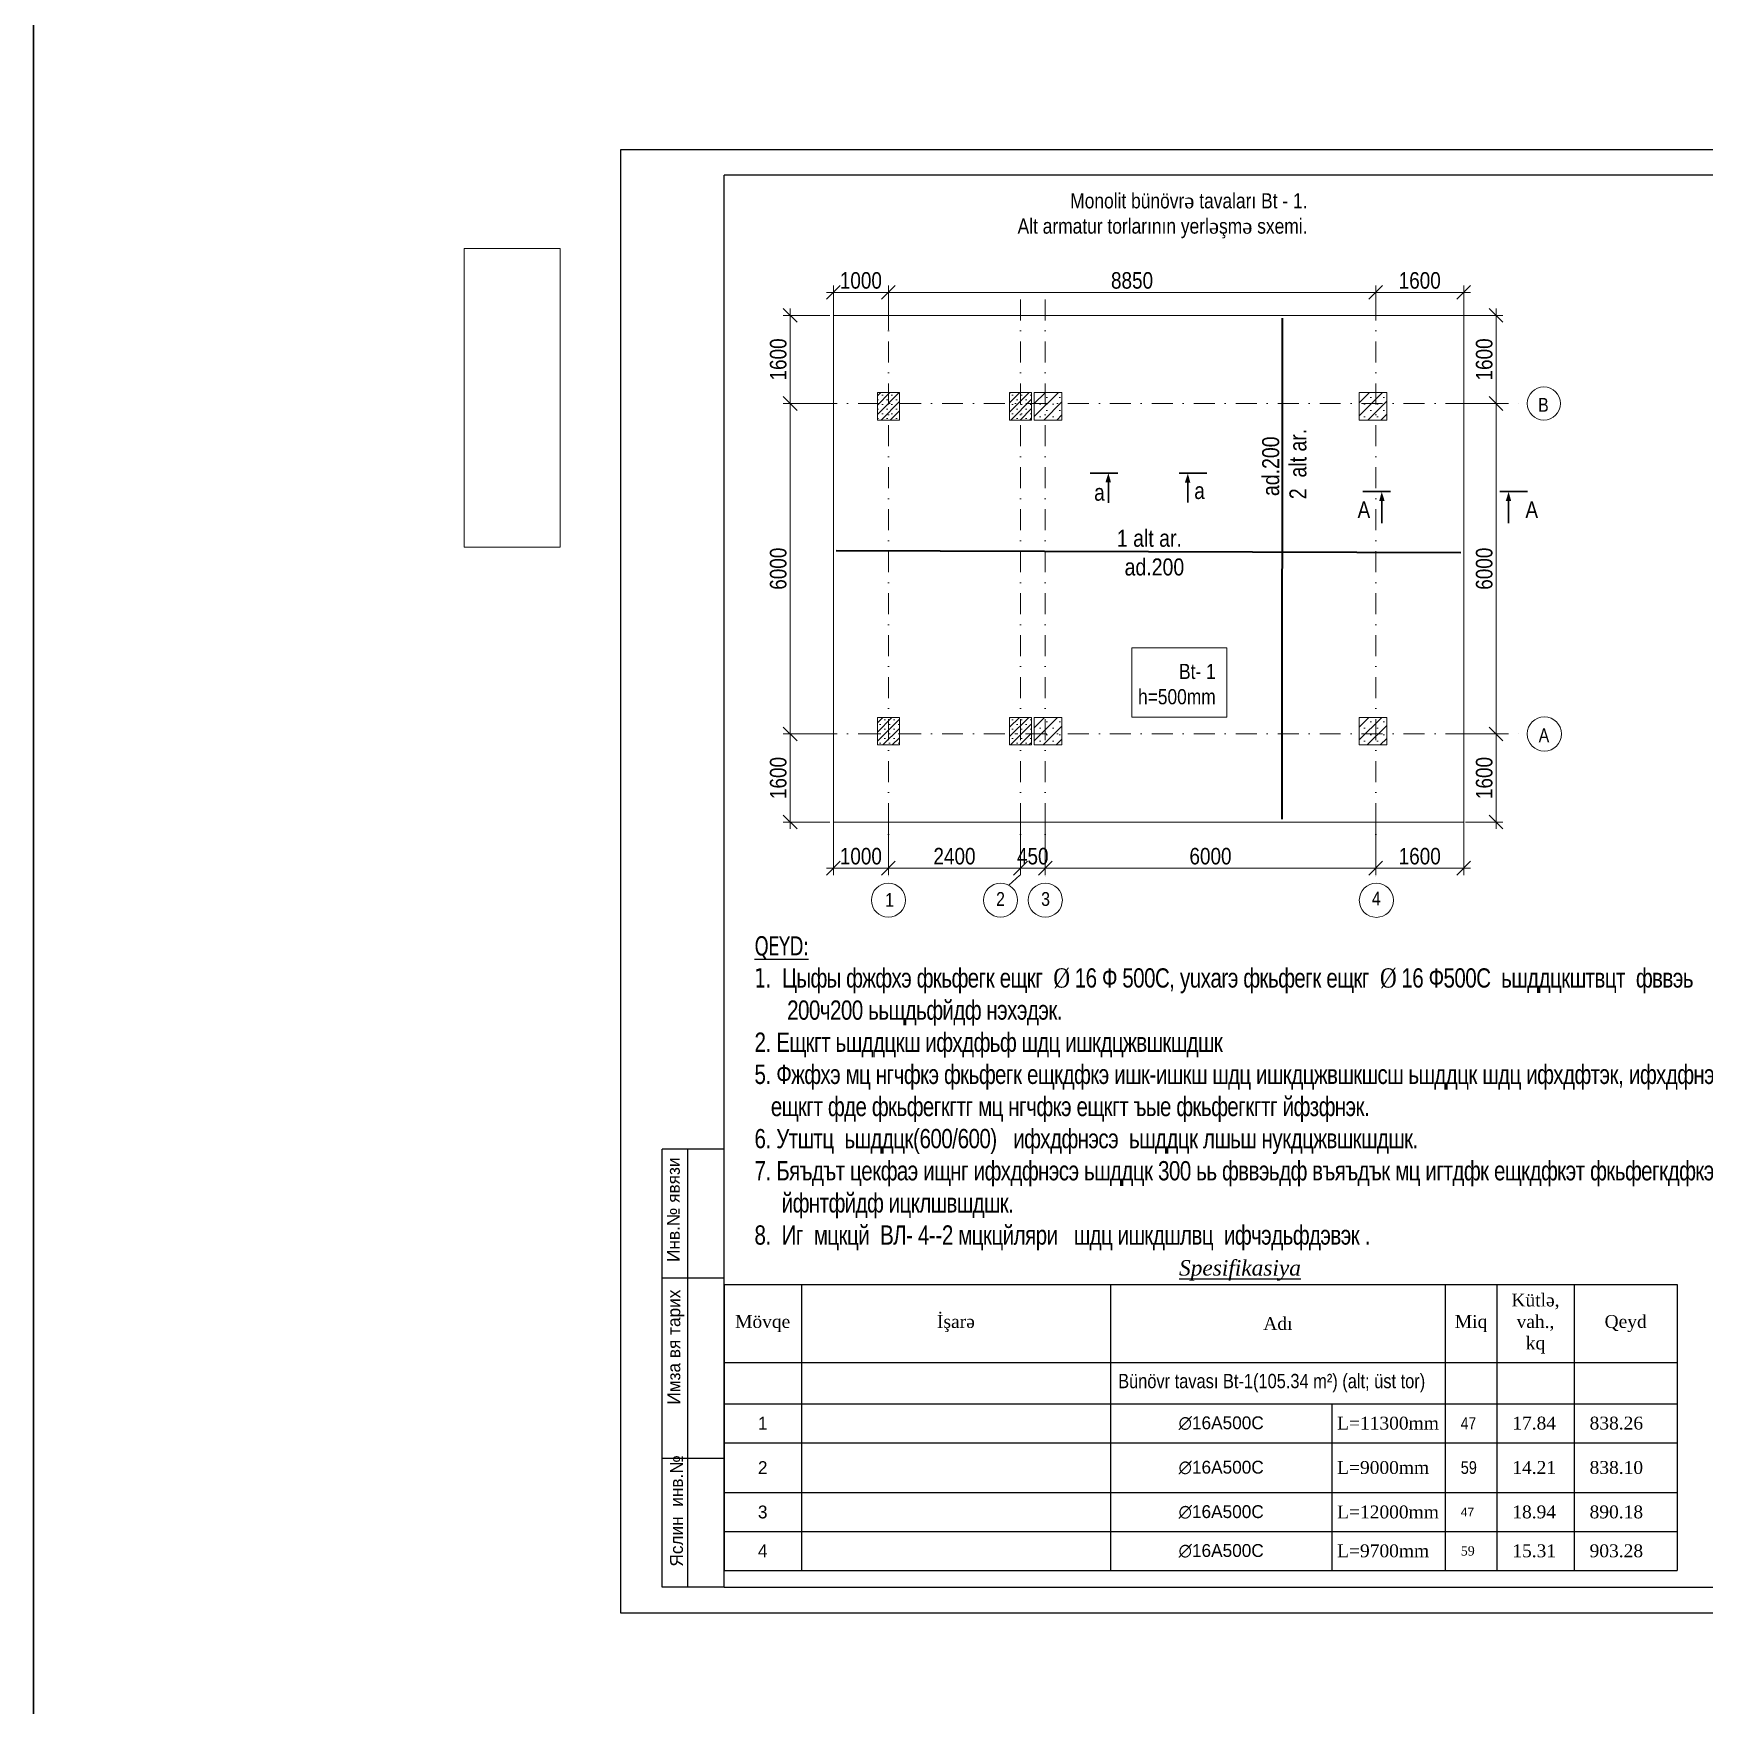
# Model space of a CAD drawing. Header units: millimetres. Extents: x -149347 to 251215, y -2929184 to -2541447.
# Drawn here: x -91598 to -61247, y -2638895 to -2608534 of the extents above; entities that cross this region are included whole.
import ezdxf

# ---------------------------------------------------------------- set-up
doc = ezdxf.new("R2010")
doc.units = ezdxf.units.MM
for name, pattern in [('CENTER', [1524, 952.5, -190.5, 190.5, -190.5]), ('DASHDOTX2', [50.8, 25.4, -12.7, 0, -12.7]), ('осевая', [50.8, 31.75, -6.35, 6.35, -6.35])]:
    doc.linetypes.add(name, pattern=pattern)
doc.layers.add('ASHADE', color=7, linetype='Continuous')
doc.layers.add('Text', color=7, linetype='Continuous')
doc.layers.add('оси', color=65, linetype='осевая', lineweight=9)
doc.styles.add('375', font='times.ttf', dxfattribs={"width": 0.8, "height": 375})
doc.styles.add('A3_Times_AzLat', font='A3TI(LA).TTF')
doc.styles.add('CP_ATTR', font='A3TI(LA).TTF')
doc.styles.add('style1', font='A3TI(LA).TTF', dxfattribs={"height": 400})
doc.styles.add('style5', font='times.ttf', dxfattribs={"height": 400})
doc.styles.add('style6', font='ARIALN.TTF', dxfattribs={"height": 300})
doc.dimstyles.new('DIM_100', dxfattribs={"dimscale": 100, "dimtxt": 250, "dimasz": 2.5, "dimexe": 1.25, "dimexo": 0.625, "dimtad": 1, "dimdec": 0, "dimtxsty": 'style1', "dimblk": 'OBLIQUE', "dimcen": 2.5, "dimdle": 1.25, "dimclrd": 251, "dimclre": 251, "dimaunit": 1, "dimadec": 3, "dimazin": 0, "dimtfac": 1, "dimtdec": 0, "dimtmove": 1, "dimatfit": 3, "dimfxl": 1.25, "dimlwd": 5, "dimlwe": 5, "dimarcsym": 0})
pattern_1 = [(45, (-641426.53, -58508.82), (-84.189901, 84.189901), []), (45, (-641342.34, -58508.82), (-84.189901, 84.189901), [0, -119.0625])]

# ---------------------------------------------------------------- blocks, each defined once
blk = doc.blocks.new('mekteb')
at = {"color": 0, "lineweight": 25}
for p, q in [((99643, -1821466), (139843, -1821466)), ((99643, -1849866), (99643, -1821466)), ((139843, -1849866), (99643, -1849866))]:
    blk.add_line(p, q, dxfattribs=at)
at = {"color": 0, "lineweight": 25, "ltscale": 15}
for p, q in [((101643, -1849366), (101643, -1821966)), ((139343, -1821966), (101643, -1821966)), ((101643, -1849366), (139343, -1849366))]:
    blk.add_line(p, q, dxfattribs=at)
at = {"lineweight": 25, "ltscale": 0.25}
for p, q in [((100443, -1849366), (100443, -1840866)), ((100943, -1849367), (100943, -1840866))]:
    blk.add_line(p, q, dxfattribs=at)
at = {"lineweight": 25}
for p, q in [((101643, -1840866), (100443, -1840866)), ((101645, -1843366), (100445, -1843366)), ((101645, -1846866), (100445, -1846866)), ((101643, -1849366), (100443, -1849366))]:
    blk.add_line(p, q, dxfattribs=at)
at = {"lineweight": 25, "char_height": 250.01, "width": 5960.07, "attachment_point": 1, "rotation": 90, "style": 'CP_ATTR'}
for s, insert in [('\\pt3143;Инв.№ явязи', (100535, -1843053)), ('\\pt3143;Имза вя тарих', (100544, -1845823)), ('\\pt3143;Яслин  инв.№', (100595, -1848965))]:
    blk.add_mtext(s, dxfattribs=dict(at, insert=insert))
blk = doc.blocks.new('_Oblique')
at = {"color": 0, "linetype": 'ByBlock', "lineweight": -2}
blk.add_line((-0.5, -0.5), (0.5, 0.5), dxfattribs=at)
blk = doc.blocks.new('*D175')
at = {"color": 251, "lineweight": 5, "ltscale": 50, "transparency": 16777216}
for p, q in [((-73220, -2622701), (-73220, -2623815)), ((-67220, -2622701), (-67220, -2623815))]:
    blk.add_line(p, q, dxfattribs=at)
at = {"color": 251, "linetype": 'ByBlock', "lineweight": 5, "ltscale": 50, "transparency": 16777216}
blk.add_line((-67095, -2623690), (-73345, -2623690), dxfattribs=at)
at = {"layer": 'Defpoints', "color": 0, "lineweight": 15, "ltscale": 50, "transparency": 16777216}
for p in [(-73220, -2622638), (-67220, -2622638), (-73220, -2623690)]:
    blk.add_point(p, dxfattribs=at)
at = {"color": 251, "lineweight": 5, "ltscale": 50, "transparency": 16777216, "xscale": 250, "yscale": 250, "zscale": 250, "rotation": 180}
blk.add_blockref('_Oblique', (-73220, -2623690), dxfattribs=at)
at = {"color": 251, "lineweight": 5, "ltscale": 50, "transparency": 16777216, "xscale": 250, "yscale": 250, "zscale": 250}
blk.add_blockref('_Oblique', (-67220, -2623690), dxfattribs=at)
at = {"color": 0, "lineweight": 15, "ltscale": 50, "transparency": 16777216, "insert": (-70220, -2623474), "char_height": 300, "attachment_point": 5, "style": 'style6'}
blk.add_mtext('6000', dxfattribs=at)
blk = doc.blocks.new('*D176')
at = {"color": 251, "linetype": 'ByBlock', "lineweight": 5, "ltscale": 50, "transparency": 16777216}
blk.add_line((-65033, -2621378), (-65033, -2615128), dxfattribs=at)
at = {"color": 251, "lineweight": 5, "ltscale": 50, "transparency": 16777216}
for p, q in [((-65026, -2615253), (-64908, -2615253)), ((-65026, -2621253), (-64908, -2621253))]:
    blk.add_line(p, q, dxfattribs=at)
at = {"layer": 'Defpoints', "color": 0, "lineweight": 15, "ltscale": 50, "transparency": 16777216}
for p in [(-65088, -2615253), (-65033, -2615253), (-65088, -2621253)]:
    blk.add_point(p, dxfattribs=at)
at = {"color": 251, "lineweight": 5, "ltscale": 50, "transparency": 16777216, "xscale": 250, "yscale": 250, "zscale": 250}
for p, rotation in [((-65033, -2615253), 90), ((-65033, -2621253), 270)]:
    blk.add_blockref('_Oblique', p, dxfattribs=dict(at, rotation=rotation))
at = {"color": 0, "lineweight": 15, "ltscale": 50, "transparency": 16777216, "insert": (-65248, -2618253), "char_height": 300, "attachment_point": 5, "rotation": 90, "style": 'style6'}
blk.add_mtext('6000', dxfattribs=at)
blk = doc.blocks.new('*D177')
at = {"color": 251, "lineweight": 5, "ltscale": 50, "transparency": 16777216}
for p, q in [((-65779, -2621253), (-64908, -2621253)), ((-65587, -2622853), (-64908, -2622853))]:
    blk.add_line(p, q, dxfattribs=at)
at = {"color": 251, "linetype": 'ByBlock', "lineweight": 5, "ltscale": 50, "transparency": 16777216}
blk.add_line((-65033, -2622978), (-65033, -2621128), dxfattribs=at)
at = {"layer": 'Defpoints', "color": 0, "lineweight": 15, "ltscale": 50, "transparency": 16777216}
for p in [(-65841, -2621253), (-65033, -2621253), (-65650, -2622853)]:
    blk.add_point(p, dxfattribs=at)
at = {"color": 251, "lineweight": 5, "ltscale": 50, "transparency": 16777216, "xscale": 250, "yscale": 250, "zscale": 250}
for p, rotation in [((-65033, -2621253), 90), ((-65033, -2622853), 270)]:
    blk.add_blockref('_Oblique', p, dxfattribs=dict(at, rotation=rotation))
at = {"color": 0, "lineweight": 15, "ltscale": 50, "transparency": 16777216, "insert": (-65248, -2622053), "char_height": 300, "attachment_point": 5, "rotation": 90, "style": 'style6'}
blk.add_mtext('1600', dxfattribs=at)
blk = doc.blocks.new('*D178')
at = {"color": 251, "linetype": 'ByBlock', "lineweight": 5, "ltscale": 50, "transparency": 16777216}
blk.add_line((-65033, -2615378), (-65033, -2613528), dxfattribs=at)
at = {"color": 251, "lineweight": 5, "ltscale": 50, "transparency": 16777216}
for p, q in [((-65679, -2613653), (-64908, -2613653)), ((-65786, -2615253), (-64908, -2615253))]:
    blk.add_line(p, q, dxfattribs=at)
at = {"layer": 'Defpoints', "color": 0, "lineweight": 15, "ltscale": 50, "transparency": 16777216}
for p in [(-65741, -2613653), (-65033, -2613653), (-65849, -2615253)]:
    blk.add_point(p, dxfattribs=at)
at = {"color": 251, "lineweight": 5, "ltscale": 50, "transparency": 16777216, "xscale": 250, "yscale": 250, "zscale": 250}
for p, rotation in [((-65033, -2613653), 90), ((-65033, -2615253), 270)]:
    blk.add_blockref('_Oblique', p, dxfattribs=dict(at, rotation=rotation))
at = {"color": 0, "lineweight": 15, "ltscale": 50, "transparency": 16777216, "insert": (-65248, -2614453), "char_height": 300, "attachment_point": 5, "rotation": 90, "style": 'style6'}
blk.add_mtext('1600', dxfattribs=at)
blk = doc.blocks.new('*D179')
at = {"color": 251, "lineweight": 5, "ltscale": 50, "transparency": 16777216}
for p, q in [((-65620, -2622626), (-65620, -2623815)), ((-67220, -2623331), (-67220, -2623815))]:
    blk.add_line(p, q, dxfattribs=at)
at = {"color": 251, "linetype": 'ByBlock', "lineweight": 5, "ltscale": 50, "transparency": 16777216}
blk.add_line((-65495, -2623690), (-67345, -2623690), dxfattribs=at)
at = {"layer": 'Defpoints', "color": 0, "lineweight": 15, "ltscale": 50, "transparency": 16777216}
for p in [(-65620, -2622563), (-67220, -2623269), (-67220, -2623690)]:
    blk.add_point(p, dxfattribs=at)
at = {"color": 251, "lineweight": 5, "ltscale": 50, "transparency": 16777216, "xscale": 250, "yscale": 250, "zscale": 250, "rotation": 180}
blk.add_blockref('_Oblique', (-67220, -2623690), dxfattribs=at)
at = {"color": 251, "lineweight": 5, "ltscale": 50, "transparency": 16777216, "xscale": 250, "yscale": 250, "zscale": 250}
blk.add_blockref('_Oblique', (-65620, -2623690), dxfattribs=at)
at = {"color": 0, "lineweight": 15, "ltscale": 50, "transparency": 16777216, "insert": (-66420, -2623474), "char_height": 300, "attachment_point": 5, "style": 'style6'}
blk.add_mtext('1600', dxfattribs=at)
blk = doc.blocks.new('*D180')
at = {"color": 251, "lineweight": 5, "ltscale": 50, "transparency": 16777216}
for p, q in [((-73670, -2623090), (-73670, -2623815)), ((-73220, -2623342), (-73220, -2623815))]:
    blk.add_line(p, q, dxfattribs=at)
at = {"color": 251, "linetype": 'ByBlock', "lineweight": 5, "ltscale": 50, "transparency": 16777216}
blk.add_line((-73095, -2623690), (-73795, -2623690), dxfattribs=at)
at = {"layer": 'Defpoints', "color": 0, "lineweight": 15, "ltscale": 50, "transparency": 16777216}
for p in [(-73670, -2623027), (-73220, -2623280), (-73670, -2623690)]:
    blk.add_point(p, dxfattribs=at)
at = {"color": 251, "lineweight": 5, "ltscale": 50, "transparency": 16777216, "xscale": 250, "yscale": 250, "zscale": 250, "rotation": 180}
blk.add_blockref('_Oblique', (-73670, -2623690), dxfattribs=at)
at = {"color": 251, "lineweight": 5, "ltscale": 50, "transparency": 16777216, "xscale": 250, "yscale": 250, "zscale": 250}
blk.add_blockref('_Oblique', (-73220, -2623690), dxfattribs=at)
at = {"color": 0, "lineweight": 15, "ltscale": 50, "transparency": 16777216, "insert": (-73448, -2623474), "char_height": 300, "attachment_point": 5, "style": 'style6'}
blk.add_mtext('450', dxfattribs=at)
blk = doc.blocks.new('*D168')
at = {"color": 251, "lineweight": 5, "ltscale": 50, "transparency": 16777216}
for p, q in [((-76070, -2622824), (-76070, -2623815)), ((-73670, -2622824), (-73670, -2623815))]:
    blk.add_line(p, q, dxfattribs=at)
at = {"color": 251, "linetype": 'ByBlock', "lineweight": 5, "ltscale": 50, "transparency": 16777216}
blk.add_line((-73545, -2623690), (-76195, -2623690), dxfattribs=at)
at = {"layer": 'Defpoints', "color": 0, "lineweight": 15, "ltscale": 50, "transparency": 16777216}
for p in [(-76070, -2622761), (-73670, -2622761), (-76070, -2623690)]:
    blk.add_point(p, dxfattribs=at)
at = {"color": 251, "lineweight": 5, "ltscale": 50, "transparency": 16777216, "xscale": 250, "yscale": 250, "zscale": 250, "rotation": 180}
blk.add_blockref('_Oblique', (-76070, -2623690), dxfattribs=at)
at = {"color": 251, "lineweight": 5, "ltscale": 50, "transparency": 16777216, "xscale": 250, "yscale": 250, "zscale": 250}
blk.add_blockref('_Oblique', (-73670, -2623690), dxfattribs=at)
at = {"color": 0, "lineweight": 15, "ltscale": 50, "transparency": 16777216, "insert": (-74870, -2623474), "char_height": 300, "attachment_point": 5, "style": 'style6'}
blk.add_mtext('2400', dxfattribs=at)
blk = doc.blocks.new('*D169')
at = {"color": 251, "lineweight": 5, "ltscale": 50, "transparency": 16777216}
for p, q in [((-77070, -2622626), (-77070, -2623815)), ((-76070, -2622824), (-76070, -2623815))]:
    blk.add_line(p, q, dxfattribs=at)
at = {"color": 251, "linetype": 'ByBlock', "lineweight": 5, "ltscale": 50, "transparency": 16777216}
blk.add_line((-75945, -2623690), (-77195, -2623690), dxfattribs=at)
at = {"layer": 'Defpoints', "color": 0, "lineweight": 15, "ltscale": 50, "transparency": 16777216}
for p in [(-77070, -2622563), (-76070, -2622761), (-77070, -2623690)]:
    blk.add_point(p, dxfattribs=at)
at = {"color": 251, "lineweight": 5, "ltscale": 50, "transparency": 16777216, "xscale": 250, "yscale": 250, "zscale": 250, "rotation": 180}
blk.add_blockref('_Oblique', (-77070, -2623690), dxfattribs=at)
at = {"color": 251, "lineweight": 5, "ltscale": 50, "transparency": 16777216, "xscale": 250, "yscale": 250, "zscale": 250}
blk.add_blockref('_Oblique', (-76070, -2623690), dxfattribs=at)
at = {"color": 0, "lineweight": 15, "ltscale": 50, "transparency": 16777216, "insert": (-76570, -2623474), "char_height": 300, "attachment_point": 5, "style": 'style6'}
blk.add_mtext('1000', dxfattribs=at)
blk = doc.blocks.new('*D170')
at = {"color": 251, "lineweight": 5, "ltscale": 50, "transparency": 16777216}
for p, q in [((-77071, -2621253), (-77979, -2621253)), ((-77132, -2622853), (-77979, -2622853))]:
    blk.add_line(p, q, dxfattribs=at)
at = {"color": 251, "linetype": 'ByBlock', "lineweight": 5, "ltscale": 50, "transparency": 16777216}
blk.add_line((-77854, -2621128), (-77854, -2622978), dxfattribs=at)
at = {"layer": 'Defpoints', "color": 0, "lineweight": 15, "ltscale": 50, "transparency": 16777216}
for p in [(-77009, -2621253), (-77854, -2622853), (-77070, -2622853)]:
    blk.add_point(p, dxfattribs=at)
at = {"color": 251, "lineweight": 5, "ltscale": 50, "transparency": 16777216, "xscale": 250, "yscale": 250, "zscale": 250}
for p, rotation in [((-77854, -2621253), 90), ((-77854, -2622853), 270)]:
    blk.add_blockref('_Oblique', p, dxfattribs=dict(at, rotation=rotation))
at = {"color": 0, "lineweight": 15, "ltscale": 50, "transparency": 16777216, "insert": (-78070, -2622053), "char_height": 300, "attachment_point": 5, "rotation": 90, "style": 'style6'}
blk.add_mtext('1600', dxfattribs=at)
blk = doc.blocks.new('*D171')
at = {"color": 251, "lineweight": 5, "ltscale": 50, "transparency": 16777216}
for p, q in [((-77304, -2615253), (-77979, -2615253)), ((-77304, -2621253), (-77979, -2621253))]:
    blk.add_line(p, q, dxfattribs=at)
at = {"color": 251, "linetype": 'ByBlock', "lineweight": 5, "ltscale": 50, "transparency": 16777216}
blk.add_line((-77854, -2621378), (-77854, -2615128), dxfattribs=at)
at = {"layer": 'Defpoints', "color": 0, "lineweight": 15, "ltscale": 50, "transparency": 16777216}
for p in [(-77854, -2615253), (-77242, -2615253), (-77242, -2621253)]:
    blk.add_point(p, dxfattribs=at)
at = {"color": 251, "lineweight": 5, "ltscale": 50, "transparency": 16777216, "xscale": 250, "yscale": 250, "zscale": 250}
for p, rotation in [((-77854, -2615253), 90), ((-77854, -2621253), 270)]:
    blk.add_blockref('_Oblique', p, dxfattribs=dict(at, rotation=rotation))
at = {"color": 0, "lineweight": 15, "ltscale": 50, "transparency": 16777216, "insert": (-78070, -2618253), "char_height": 300, "attachment_point": 5, "rotation": 90, "style": 'style6'}
blk.add_mtext('6000', dxfattribs=at)
blk = doc.blocks.new('*D181')
at = {"color": 251, "linetype": 'ByBlock', "lineweight": 5, "ltscale": 50, "transparency": 16777216}
blk.add_line((-77854, -2615378), (-77854, -2613528), dxfattribs=at)
at = {"color": 251, "lineweight": 5, "ltscale": 50, "transparency": 16777216}
for p, q in [((-77132, -2613653), (-77979, -2613653)), ((-77132, -2615253), (-77979, -2615253))]:
    blk.add_line(p, q, dxfattribs=at)
at = {"layer": 'Defpoints', "color": 0, "lineweight": 15, "ltscale": 50, "transparency": 16777216}
for p in [(-77854, -2613653), (-77070, -2613653), (-77070, -2615253)]:
    blk.add_point(p, dxfattribs=at)
at = {"color": 251, "lineweight": 5, "ltscale": 50, "transparency": 16777216, "xscale": 250, "yscale": 250, "zscale": 250}
for p, rotation in [((-77854, -2613653), 90), ((-77854, -2615253), 270)]:
    blk.add_blockref('_Oblique', p, dxfattribs=dict(at, rotation=rotation))
at = {"color": 0, "lineweight": 15, "ltscale": 50, "transparency": 16777216, "insert": (-78070, -2614453), "char_height": 300, "attachment_point": 5, "rotation": 90, "style": 'style6'}
blk.add_mtext('1600', dxfattribs=at)
blk = doc.blocks.new('*D172')
at = {"color": 251, "lineweight": 5, "ltscale": 50, "transparency": 16777216}
for p, q in [((-67220, -2613647), (-67220, -2613110)), ((-65620, -2613861), (-65620, -2613110))]:
    blk.add_line(p, q, dxfattribs=at)
at = {"color": 251, "linetype": 'ByBlock', "lineweight": 5, "ltscale": 50, "transparency": 16777216}
blk.add_line((-65495, -2613235), (-67345, -2613235), dxfattribs=at)
at = {"layer": 'Defpoints', "color": 0, "lineweight": 15, "ltscale": 50, "transparency": 16777216}
for p in [(-67220, -2613235), (-67220, -2613709), (-65620, -2613924)]:
    blk.add_point(p, dxfattribs=at)
at = {"color": 251, "lineweight": 5, "ltscale": 50, "transparency": 16777216, "xscale": 250, "yscale": 250, "zscale": 250, "rotation": 180}
blk.add_blockref('_Oblique', (-67220, -2613235), dxfattribs=at)
at = {"color": 251, "lineweight": 5, "ltscale": 50, "transparency": 16777216, "xscale": 250, "yscale": 250, "zscale": 250}
blk.add_blockref('_Oblique', (-65620, -2613235), dxfattribs=at)
at = {"color": 0, "lineweight": 15, "ltscale": 50, "transparency": 16777216, "insert": (-66420, -2613020), "char_height": 300, "attachment_point": 5, "style": 'style6'}
blk.add_mtext('1600', dxfattribs=at)
blk = doc.blocks.new('*D173')
at = {"color": 251, "lineweight": 5, "ltscale": 50, "transparency": 16777216}
for p, q in [((-77070, -2613946), (-77070, -2613110)), ((-76070, -2613917), (-76070, -2613110))]:
    blk.add_line(p, q, dxfattribs=at)
at = {"color": 251, "linetype": 'ByBlock', "lineweight": 5, "ltscale": 50, "transparency": 16777216}
blk.add_line((-77195, -2613235), (-75945, -2613235), dxfattribs=at)
at = {"layer": 'Defpoints', "color": 0, "lineweight": 15, "ltscale": 50, "transparency": 16777216}
for p in [(-76070, -2613235), (-77070, -2614008), (-76070, -2613979)]:
    blk.add_point(p, dxfattribs=at)
at = {"color": 251, "lineweight": 5, "ltscale": 50, "transparency": 16777216, "xscale": 250, "yscale": 250, "zscale": 250, "rotation": 180}
blk.add_blockref('_Oblique', (-77070, -2613235), dxfattribs=at)
at = {"color": 251, "lineweight": 5, "ltscale": 50, "transparency": 16777216, "xscale": 250, "yscale": 250, "zscale": 250}
blk.add_blockref('_Oblique', (-76070, -2613235), dxfattribs=at)
at = {"color": 0, "lineweight": 15, "ltscale": 50, "transparency": 16777216, "insert": (-76570, -2613020), "char_height": 300, "attachment_point": 5, "style": 'style6'}
blk.add_mtext('1000', dxfattribs=at)
blk = doc.blocks.new('*D174')
at = {"color": 251, "lineweight": 5, "ltscale": 50, "transparency": 16777216}
for p, q in [((-76070, -2613627), (-76070, -2613110)), ((-67220, -2613627), (-67220, -2613110))]:
    blk.add_line(p, q, dxfattribs=at)
at = {"color": 251, "linetype": 'ByBlock', "lineweight": 5, "ltscale": 50, "transparency": 16777216}
blk.add_line((-67095, -2613235), (-76195, -2613235), dxfattribs=at)
at = {"layer": 'Defpoints', "color": 0, "lineweight": 15, "ltscale": 50, "transparency": 16777216}
for p in [(-76070, -2613235), (-76070, -2613689), (-67220, -2613689)]:
    blk.add_point(p, dxfattribs=at)
at = {"color": 251, "lineweight": 5, "ltscale": 50, "transparency": 16777216, "xscale": 250, "yscale": 250, "zscale": 250, "rotation": 180}
blk.add_blockref('_Oblique', (-76070, -2613235), dxfattribs=at)
at = {"color": 251, "lineweight": 5, "ltscale": 50, "transparency": 16777216, "xscale": 250, "yscale": 250, "zscale": 250}
blk.add_blockref('_Oblique', (-67220, -2613235), dxfattribs=at)
at = {"color": 0, "lineweight": 15, "ltscale": 50, "transparency": 16777216, "insert": (-71645, -2613020), "char_height": 300, "attachment_point": 5, "style": 'style6'}
blk.add_mtext('8850', dxfattribs=at)
blk = doc.blocks.new('*T154')
at = {"color": 0, "linetype": 'ByBlock', "lineweight": -2, "ltscale": 15, "transparency": 16777216}
for p, q in [((0, 0), (17310, 0)), ((0, 0), (0, -5189)), ((1404, 0), (1404, -5189)), ((7018, 0), (7018, -5189)), ((13100, 0), (13100, -2164)), ((14035, 0), (14035, -5189)), ((15439, 0), (15439, -5189)), ((17310, 0), (17310, -5189)), ((0, -1415), (17310, -1415)), ((0, -2164), (17310, -2164)), ((0, -2870), (11041, -2870)), ((13100, -2870), (17310, -2870)), ((0, -3776), (11041, -3776)), ((13100, -3776), (17310, -3776)), ((0, -4483), (11041, -4483)), ((13100, -4483), (17310, -4483)), ((0, -5189), (11041, -5189)), ((13100, -5189), (17310, -5189))]:
    blk.add_line(p, q, dxfattribs=at)
at = {"color": 0, "lineweight": -2, "ltscale": 15, "transparency": 16777216}
for p, q in [((11041, -2164), (11041, -5189)), ((13100, -2164), (13100, -5189)), ((11041, -2870), (13100, -2870)), ((11041, -3776), (13100, -3776)), ((11041, -4483), (13100, -4483)), ((11041, -5189), (13100, -5189))]:
    blk.add_line(p, q, dxfattribs=at)
at = {"color": 0, "ltscale": 15, "transparency": 16777216}
for s, insert, char_height, width, attachment_point, style in [('{\\fPalatino Linotype|b0|i0|c238|p18;Kütlə, vah., kq}', (14737, -708), 233.92, 1122.83, 5, 'style5'), ('{\\fTimes New Roman|b0|i0|c238|p18;Mövqe}', (702, -708), 233.92, 1122.83, 5, 'style1'), ('{\\fPalatino Linotype|b0|i0|c238|p18;İşarə}', (4211, -708), 233.92, 5333.44, 5, 'style5'), ('{\\fPalatino Linotype|b0|i0|c238|p18;Adı}', (10059, -708), 233.92, 5801.29, 5, 'style5'), ('{\\fPalatino Linotype|b0|i0|c238|p18;Miq}', (13568, -708), 233.92, 654.98, 5, 'style5'), ('{\\fPalatino Linotype|b0|i0|c238|p18;Qeyd}', (16375, -708), 233.92, 1590.68, 5, 'style5'), ('{\\H1.1111x;\\C256;B\\fArial Narrow|b0|i0|c238|p34;ünövr tavası Bt-1\\fArial Narrow|b0|i0|c204|p34;(\\fArial Narrow|b0|i0|c238|p34;105.34 \\fArial Narrow|b0|i0|c204|p34;m²)\\fArial Narrow|b0|i0|c238|p34; (alt; üst tor)\\fArial Narrow|b0|i0|c204|p34;\\H1.1111x; \\H0.80998x;  }', (7158, -1790), 233.923, 5801.29, 4, 'style6'), ('1', (702, -2517), 234, 1122.83, 5, 'style1'), ('∅16A500C', (9029, -2517), 233.9, 3742.77, 5, 'style1'), ('L=11300mm', (11135, -2517), 233.9, 1871.38, 4, 'style5'), ('{\\fArial Narrow|b0|i0|c238|p34;47}', (13380, -2517), 220, 374.28, 4, 'style6'), ('17.84', (14316, -2517), 233.9, 842.12, 4, 'style5'), ('838.26', (15720, -2517), 233.9, 1309.97, 4, 'style5'), ('2', (702, -3323), 234, 1122.83, 5, 'style1'), ('∅16A500C', (9029, -3323), 233.9, 3742.77, 5, 'style1'), ('{\\fPalatino Linotype|b0|i0|c238|p18;L=9000mm', (11135, -3323), 233.92, 1871.38, 4, 'style5'), ('{\\fArial Narrow|b0|i0|c238|p34;59}', (13380, -3323), 230, 374.28, 4, 'style6'), ('14.21', (14316, -3323), 233.9, 842.12, 4, 'style5'), ('838.10', (15720, -3323), 233.9, 1309.97, 4, 'style5'), ('3', (702, -4130), 234, 1122.83, 5, 'style1'), ('∅16A500C', (9029, -4130), 233.9, 3742.77, 5, 'style1'), ('{\\fPalatino Linotype|b0|i0|c238|p18;L=12000mm', (11135, -4130), 233.92, 1871.38, 4, 'style5'), ('{\\fArial|b0|i0|c238|p34;47}', (13380, -4130), 156.43, 374.28, 4, 'style1'), ('18.94', (14316, -4130), 233.9, 842.12, 4, 'style5'), ('890.18', (15720, -4130), 233.9, 1309.97, 4, 'style5'), ('4', (702, -4836), 234, 1122.83, 5, 'style1'), ('∅16A500C', (9029, -4836), 233.9, 3742.77, 5, 'style1'), ('{\\fPalatino Linotype|b0|i0|c238|p18;L=9700mm', (11135, -4836), 233.92, 1871.38, 4, 'style5'), ('{\\fPalatino Linotype|b0|i0|c238|p18;59}', (13380, -4836), 168.46, 374.28, 4, 'style5'), ('15.31', (14316, -4836), 233.9, 842.12, 4, 'style5'), ('903.28', (15720, -4836), 233.9, 1309.97, 4, 'style5')]:
    blk.add_mtext(s, dxfattribs=dict(at, insert=insert, char_height=char_height, width=width, attachment_point=attachment_point, style=style))

msp = doc.modelspace()

# ---------------------------------------------------------------- hatches: boundary and pattern name
at = {"lineweight": 15, "ltscale": 50}
h = msp.add_hatch(dxfattribs=at)
h.set_pattern_fill('SACNCR', color=4, scale=50)
h.set_pattern_definition(pattern_1)
h.paths.add_polyline_path([(-76269.90823, -2615553.0688), (-75869.90823, -2615553.0688), (-75869.90823, -2615053.0688), (-76269.90823, -2615053.0688)])
h = msp.add_hatch(dxfattribs=at)
h.set_pattern_fill('SACNCR', color=4, scale=50)
h.set_pattern_definition(pattern_1)
h.paths.add_polyline_path([(-73869.90823, -2615553.0688), (-73469.90823, -2615553.0688), (-73469.90823, -2615053.0688), (-73869.90823, -2615053.0688)])
h = msp.add_hatch(dxfattribs=at)
h.set_pattern_fill('SACNCR', color=4, scale=70)
h.set_pattern_definition([(45, (-874798.47, -33410.8), (-117.865862, 117.865862), []), (45, (-874680.61, -33410.8), (-117.865862, 117.865862), [0, -166.6875])])
h.paths.add_polyline_path([(-73419.90823, -2615553.0688), (-72919.90823, -2615553.0688), (-72919.90823, -2615053.0688), (-73419.90823, -2615053.0688)])
h = msp.add_hatch(dxfattribs=at)
h.set_pattern_fill('SACNCR', color=4, scale=70)
h.set_pattern_definition([(45, (-880698.47, -33410.8), (-117.865862, 117.865862), []), (45, (-880580.61, -33410.8), (-117.865862, 117.865862), [0, -166.6875])])
h.paths.add_polyline_path([(-67519.90823, -2615553.0688), (-67019.90823, -2615553.0688), (-67019.90823, -2615053.0688), (-67519.90823, -2615053.0688)])
h = msp.add_hatch(dxfattribs=at)
h.set_pattern_fill('SACNCR', color=4, scale=50)
h.set_pattern_definition([(45, (-639026.53, -58508.82), (-84.189901, 84.189901), []), (45, (-638942.34, -58508.82), (-84.189901, 84.189901), [0, -119.0625])])
h.paths.add_polyline_path([(-76269.90823, -2621453.0688), (-75869.90823, -2621453.0688), (-75869.90823, -2620953.0688), (-76269.90823, -2620953.0688)])
h = msp.add_hatch(dxfattribs=at)
h.set_pattern_fill('SACNCR', color=4, scale=50)
h.set_pattern_definition(pattern_1)
h.paths.add_polyline_path([(-73869.90823, -2621453.0688), (-73469.90823, -2621453.0688), (-73469.90823, -2620953.0688), (-73869.90823, -2620953.0688)])
h = msp.add_hatch(dxfattribs=at)
h.set_pattern_fill('SACNCR', color=4, scale=70)
h.set_pattern_definition([(45, (-874798.47, -27510.8), (-117.865862, 117.865862), []), (45, (-874680.61, -27510.8), (-117.865862, 117.865862), [0, -166.6875])])
h.paths.add_polyline_path([(-73419.90823, -2621453.0688), (-72919.90823, -2621453.0688), (-72919.90823, -2620953.0688), (-73419.90823, -2620953.0688)])
h = msp.add_hatch(dxfattribs=at)
h.set_pattern_fill('SACNCR', color=4, scale=70)
h.set_pattern_definition([(45, (-880698.47, -27510.8), (-117.865862, 117.865862), []), (45, (-880580.61, -27510.8), (-117.865862, 117.865862), [0, -166.6875])])
h.paths.add_polyline_path([(-67519.90823, -2621453.0688), (-67019.90823, -2621453.0688), (-67019.90823, -2620953.0688), (-67519.90823, -2620953.0688)])

# ---------------------------------------------------------------- linework, layer by layer
at = {"color": 1, "linetype": 'DASHDOTX2', "lineweight": 13, "ltscale": 15}
for p, q in [((-76069.90823, -2613363.0688), (-76069.90823, -2623962.21829)), ((-73669.90823, -2613363.0688), (-73669.90823, -2623803.83986)), ((-73219.90823, -2613363.0688), (-73219.90823, -2623959.38502)), ((-67219.90823, -2613363.0688), (-67219.90823, -2623959.38502)), ((-77382.43228, -2615253.0688), (-64466.58591, -2615253.0688)), ((-77382.43228, -2621253.0688), (-64466.58591, -2621253.0688))]:
    msp.add_line(p, q, dxfattribs=at)
at = {"lineweight": 30}
for p, q in [((-71903.3541, -2616517.87783), (-72404.77095, -2616517.87783)), ((-70288.80401, -2616517.87783), (-70790.22086, -2616517.87783)), ((-72074.00008, -2616683.25283), (-72074.00008, -2617056.1132)), ((-70631.78167, -2616689.80798), (-70631.78167, -2617047.91533)), ((-67453.16308, -2616851.81198), (-66951.74623, -2616851.81198)), ((-64461.9459, -2616851.81198), (-64963.36275, -2616851.81198)), ((-67110.18542, -2617023.74213), (-67110.18542, -2617428.79846)), ((-64804.92356, -2617023.74213), (-64804.92356, -2617428.79846))]:
    msp.add_line(p, q, dxfattribs=at)
at = {"color": 3, "lineweight": 30, "ltscale": 15}
msp.add_lwpolyline([(-91597.80098, -2541447.34864), (251214.7936, -2541447.34864), (251214.7936, -2929183.96085), (-91597.80098, -2929183.96085)], close=True, dxfattribs=at)
at = {"color": 1, "lineweight": 15, "ltscale": 15}
for points in [[(-83775.60718, -2612441.03004), (-82029.0174, -2612441.03004), (-82029.0174, -2617859.04043), (-83775.60718, -2617859.04043)], [(-69924.96756, -2620945.93817), (-71648.89864, -2620945.93817), (-71648.89864, -2619690.77224), (-69924.96756, -2619690.77224)]]:
    msp.add_lwpolyline(points, close=True, dxfattribs=at)
at = {"color": 3, "lineweight": 15, "ltscale": 15}
msp.add_lwpolyline([(-65619.90823, -2622853.0688), (-77069.90823, -2622853.0688), (-77069.90823, -2613653.0688), (-65619.90823, -2613653.0688)], close=True, dxfattribs=at)
at = {"color": 4, "lineweight": 15, "ltscale": 50}
for points in [[(-75869.90823, -2615553.0688), (-75869.90823, -2615053.0688), (-76269.90823, -2615053.0688), (-76269.90823, -2615553.0688)], [(-73469.90823, -2615553.0688), (-73469.90823, -2615053.0688), (-73869.90823, -2615053.0688), (-73869.90823, -2615553.0688)], [(-72919.90823, -2615553.0688), (-72919.90823, -2615053.0688), (-73419.90823, -2615053.0688), (-73419.90823, -2615553.0688)], [(-67519.90823, -2615553.0688), (-67519.90823, -2615053.0688), (-67019.90823, -2615053.0688), (-67019.90823, -2615553.0688)], [(-75869.90823, -2621453.0688), (-75869.90823, -2620953.0688), (-76269.90823, -2620953.0688), (-76269.90823, -2621453.0688)], [(-73469.90823, -2621453.0688), (-73469.90823, -2620953.0688), (-73869.90823, -2620953.0688), (-73869.90823, -2621453.0688)], [(-72919.90823, -2620953.0688), (-72919.90823, -2621453.0688), (-73419.90823, -2621453.0688), (-73419.90823, -2620953.0688)], [(-67519.90823, -2620953.0688), (-67519.90823, -2621453.0688), (-67019.90823, -2621453.0688), (-67019.90823, -2620953.0688)]]:
    msp.add_lwpolyline(points, close=True, dxfattribs=at)
at = {"color": 231, "lineweight": 15, "ltscale": 50}
for centre, radius in [((-64166.18082, -2615253.0688), 300.40509), ((-64156.24537, -2621253.0688), 310.34053), ((-76069.90823, -2624271.3845), 309.16622), ((-74032.85777, -2624271.3845), 309.16622), ((-73219.90823, -2624271.3845), 309.16622), ((-67207.80997, -2624273.98097), 309.16622)]:
    msp.add_circle(centre, radius, dxfattribs=at)
at = {"lineweight": 30}
for points in [[(-72127.11355, -2616683.25283), (-72074.00008, -2616517.87783), (-72028.0554, -2616683.25283)], [(-70684.89514, -2616689.80798), (-70631.78167, -2616524.43298), (-70585.837, -2616689.80798)], [(-67057.07195, -2617023.74213), (-67110.18542, -2616858.36713), (-67156.13009, -2617023.74213)], [(-64858.03703, -2617023.74213), (-64804.92356, -2616858.36713), (-64758.97889, -2617023.74213)]]:
    msp.add_solid(points, dxfattribs=at)
at = {"layer": 'ASHADE', "color": 4, "lineweight": 40, "ltscale": 30}
for p, q in [((-68920.08285, -2613700.6466), (-68921.40016, -2622800.6466)), ((-65671.16736, -2617965.82559), (-77019.90823, -2617929.87242))]:
    msp.add_line(p, q, dxfattribs=at)
at = {"layer": 'оси', "color": 59, "linetype": 'CENTER', "ltscale": 20, "true_color": 0x5c5330}
msp.add_line((-73880.43267, -2623999.57105), (-73680.01542, -2623820.3288), dxfattribs=at)

# ---------------------------------------------------------------- block references
at = {"lineweight": 15, "xscale": 0.9356999229963345, "yscale": 0.9356999229963345, "zscale": 0.9356999229963345}
msp.add_blockref('mekteb', (-174162.4624, -906295.65962), dxfattribs=at)
msp.add_blockref('*T154', (-79054.93881, -2631251.83916))

# ---------------------------------------------------------------- texts
at = {"color": 231, "lineweight": 15, "ltscale": 50, "style": 'style6'}
msp.add_text('ad.200', height=309, rotation=90, dxfattribs=at).set_placement((-68972.7272, -2616934.20091))
msp.add_text('ad.200', height=309, dxfattribs=at).set_placement((-71780.26465, -2618375.59807))
at = {"lineweight": 40, "insert": (-68458.71642, -2611434.0934), "char_height": 340.6725, "width": 11789.2595283, "attachment_point": 3, "style": 'style6'}
msp.add_mtext('{\\fArial Narrow|b0|i0|c238|p34; \\H0.80906x;          Monolit bünövr\\fTimes New Roman|b0|i0|c238|p18;ə\\fArial Narrow|b0|i0|c238|p34; tavaları Bt - 1.\\P    Alt armatur torlarının yerl\\fTimes New Roman|b0|i0|c238|p18;ə\\fArial Narrow|b0|i0|c238|p34;şm\\fTimes New Roman|b0|i0|c238|p18;ə\\fArial Narrow|b0|i0|c238|p34; sxemi.    \\H1.236x; }', dxfattribs=at)
at = {"color": 231, "lineweight": 15, "ltscale": 50, "char_height": 250, "style": 'style6'}
for s, insert, attachment_point in [('{\\fArial Narrow|b0|i0|c238|p34;B}', (-64077.97564, -2615402.60678), 9), ('{\\fArial Narrow|b0|i0|c238|p34;A}', (-64068.04019, -2621402.60678), 9), ('{\\fArial Narrow|b0|i0|c238|p34;1}', (-76128.53105, -2624140.78821), 1), ('{\\fArial Narrow|b0|i0|c238|p34;2}', (-74113.06609, -2624124.83089), 1), ('{\\fArial Narrow|b0|i0|c238|p34;3}', (-73294.74478, -2624124.91135), 1), ('{\\fArial Narrow|b0|i0|c238|p34;4}', (-67288.2139, -2624114.23055), 1)]:
    msp.add_mtext_dynamic_manual_height_columns(s, width=157.5516269, gutter_width=12.5, heights=[0], dxfattribs=dict(at, insert=insert, attachment_point=attachment_point))
at = {"color": 231, "lineweight": 15, "ltscale": 50, "insert": (-68473.86771, -2616990.6825), "char_height": 309, "width": 2047.1812526, "attachment_point": 7, "rotation": 90, "style": 'style6'}
msp.add_mtext('{\\fArial Narrow|b0|i0|c238|p34;2  alt ar.}', dxfattribs=at)
at = {"lineweight": 9, "char_height": 300, "width": 5396.4038597, "style": 'style6'}
for s, insert, attachment_point in [(' {\\fArial Narrow|b0|i0|c238|p34;a}', (-72428.22134, -2616718.0089), 1), (' {\\fArial Narrow|b0|i0|c238|p34;a}', (-70610.21596, -2616687.58654), 1), (' {\\fArial Narrow|b0|i0|c238|p34;A}', (-67319.45638, -2617031.49783), 3), (' {\\fArial Narrow|b0|i0|c238|p34;A}', (-64595.65261, -2617031.49783), 1)]:
    msp.add_mtext(s, dxfattribs=dict(at, insert=insert, attachment_point=attachment_point))
at = {"color": 231, "lineweight": 15, "ltscale": 50, "insert": (-70738.93188, -2617545.05843), "char_height": 309, "width": 2245.3107638, "attachment_point": 3, "style": 'style6'}
msp.add_mtext('{\\fArial Narrow|b0|i0|c238|p34;1 alt ar.}', dxfattribs=at)
at = {"color": 7, "ltscale": 15, "insert": (-70125.28397, -2620718.4187), "char_height": 275.2950982, "width": 3252.7557468, "attachment_point": 9, "style": 'style6'}
msp.add_mtext('{\\fArial Narrow|b0|i0|c238|p34;     Bt- 1\\Ph=500mm }', dxfattribs=at)
at = {"color": 0, "lineweight": -2, "insert": (-70791.34978, -2630807.2131), "char_height": 280.7074136, "width": 5043.3202234, "attachment_point": 1, "style": 'A3_Times_AzLat'}
msp.add_mtext('{\\fTimes New Roman|b0|i1|c238|p18;\\LSpesifikasiya}', dxfattribs=at)
msp.add_mtext('{\\fTimes New Roman|b0|i1|c238|p18;\\LSpesifikasiya}', dxfattribs=at)
at = {"layer": 'Text', "color": 1, "ltscale": 0.1, "insert": (-78502.36207, -2630631.76683), "char_height": 350, "width": 47911.5585452, "attachment_point": 7, "style": '375'}
msp.add_mtext('\\pxi-0.00214,l0.00214;{\\fTahoma|b0|i0|c0|p34;\\T0.95;\\L\\C256;QEYD:\\P\\l1. \\fA2 Times AzLat|b0|i0|c204|p18; Цыфы фжфхэ фкьфегк ещкг  \\fTimes New Roman|b0|i0|c204|p18;Ø\\fA2 Times AzLat|b0|i0|c204|p18; \\fA2 Times AzLat|b0|i0|c0|p18;16\\fA2 Times AzLat|b0|i0|c204|p18; Ф \\fA2 Times AzLat|b0|i0|c0|p18;500C\\fA2 Times AzLat|b0|i0|c204|p18;, yuxarэ фкьфегк ещкг  \\fTimes New Roman|b0|i0|c204|p18;Ø\\fA2 Times AzLat|b0|i0|c204|p18; \\fA2 Times AzLat|b0|i0|c0|p18;16\\fA2 Times AzLat|b0|i0|c204|p18; Ф\\fA2 Times AzLat|b0|i0|c0|p18;500C\\fA2 Times AzLat|b0|i0|c204|p18;  ьшддцкштвцт  фввэь  \\fA2 Times AzLat|b0|i0|c0|p18;\\P      20\\fA2 Times AzLat|b0|i0|c204|p18;0ч\\fA2 Times AzLat|b0|i0|c0|p18;20\\fA2 Times AzLat|b0|i0|c204|p18;0 ььщдьфйдф нэхэдэк.\\P\\pi-1.88080E-007;\\fA2 Times AzLat|b0|i0|c0|p18;2\\fA2 Times AzLat|b0|i0|c204|p18;. Ещкгт ьшддцкш ифхдфьф шдц ишкдцжвшкшдшк\\P\\pi-0.00214;5. Фжфхэ мц нгчфкэ фкьфегк ещкдфкэ ишк-ишкш шдц ишкдцжвшкшсш ьшддцк шдц ифхдфтэк, ифхдфнэсэ ьшддцк фжфхэ \\fA2 Times AzLat|b0|i0|c0|p18;\\P   \\fA2 Times AzLat|b0|i0|c204|p18;ещкгт фде фкьфегкгтг мц нгчфкэ ещкгт ъые фкьфегкгтг йфзфнэк.\\P6. Утштц\\fA2 Times AzLat|b0|i0|c0|p18; \\fA2 Times AzLat|b0|i0|c204|p18; ьшддцк(600/600)\\fA2 Times AzLat|b0|i0|c0|p18;   \\fA2 Times AzLat|b0|i0|c204|p18;ифхдфнэсэ\\fA2 Times AzLat|b0|i0|c0|p18; \\fA2 Times AzLat|b0|i0|c204|p18; ьшддцк лшьш нукдцжвшкшдшк.\\P7. Бяъдът цекфаэ ищнг ифхдфнэсэ ьшддцк \\fA2 Times AzLat|b0|i0|c0|p18;3\\fA2 Times AzLat|b0|i0|c204|p18;00 ьь фввэьдф въяъдък мц игтдфк ещкдфкэт фкьфегкдфкэтф \\fA2 Times AzLat|b0|i0|c0|p18;\\P     \\fA2 Times AzLat|b0|i0|c204|p18;йфнтфйдф ицклшвшдшк.\\P8.  Иг  мцкцй  ВЛ-\\fA2 Times AzLat|b0|i0|c0|p18; 4--2\\fA2 Times AzLat|b0|i0|c204|p18; мцкцй\\fA3 Arial AzLat|b0|i0|c204|p34;ляри\\fA2 Times AzLat|b0|i0|c204|p18;   шдц ишкдшлвц  ифчэдьфдэвэк . }', dxfattribs=at)

# ---------------------------------------------------------------- dimensions: what is measured, and where the dimension line sits
at = {"color": 231, "lineweight": 15, "ltscale": 50}
for base, p1, p2, angle, picture, middle in [((-76069.90823, -2613235.22986), (-77069.90823, -2614008.12618), (-76069.90823, -2613979.03276), 180, '*D173', (-76569.90823, -2613019.55796)), ((-76069.90823, -2613235.22986), (-67219.90823, -2613689.03276), (-76069.90823, -2613689.03276), 180, '*D174', (-71644.90823, -2613019.55796)), ((-67219.90823, -2613235.22986), (-65619.90823, -2613923.72024), (-67219.90823, -2613709.47505), 180, '*D172', (-66419.90823, -2613019.55796)), ((-77854.37465, -2613653.0688), (-77069.90823, -2615253.0688), (-77069.90823, -2613653.0688), 90, '*D181', (-78070.04655, -2614453.0688)), ((-77854.37465, -2615253.0688), (-77241.85061, -2621253.0688), (-77241.85061, -2615253.0688), 90, '*D171', (-78070.04655, -2618253.0688)), ((-65032.76283, -2615253.0688), (-65088.07497, -2621253.0688), (-65088.07497, -2615253.0688), 270, '*D176', (-65248.43473, -2618253.0688)), ((-77854.37465, -2622853.0688), (-77008.94228, -2621253.0688), (-77069.90823, -2622853.0688), 90, '*D170', (-78070.04655, -2622053.0688)), ((-73219.90823, -2623689.91321), (-67219.90823, -2622638.1532), (-73219.90823, -2622638.1532), 180, '*D175', (-70219.90823, -2623474.24131)), ((-67219.90823, -2623689.91321), (-65619.90823, -2622563.0688), (-67219.90823, -2623268.86553), 180, '*D179', (-66419.90823, -2623474.24131)), ((-76069.90823, -2623689.91321), (-73669.90823, -2622761.18264), (-76069.90823, -2622761.18264), 180, '*D168', (-74869.90823, -2623474.24131))]:
    dim = msp.add_linear_dim(base=base, p1=p1, p2=p2, angle=angle, dimstyle='DIM_100', override={"dimtxsty": 'style6'}, dxfattribs=at)
    dim.commit()
    dim.dimension.update_dxf_attribs({"geometry": picture, "text_midpoint": middle})
for base, p1, p2, angle, picture, middle in [((-65032.76283, -2613653.0688), (-65848.54659, -2615253.0688), (-65741.35873, -2613653.0688), 270, '*D178', (-65032.76283, -2614453.0688)), ((-65032.76283, -2621253.0688), (-65649.90823, -2622853.0688), (-65841.35873, -2621253.0688), 270, '*D177', (-65032.76283, -2622053.0688)), ((-77069.90823, -2623689.91321), (-76069.90823, -2622761.18264), (-77069.90823, -2622563.0688), 180, '*D169', (-76569.90823, -2623689.91321)), ((-73669.90823, -2623689.91321), (-73219.90823, -2623279.8115), (-73669.90823, -2623027.10207), 180, '*D180', (-73447.78991, -2623689.91321))]:
    dim = msp.add_linear_dim(base=base, p1=p1, p2=p2, angle=angle, dimstyle='DIM_100', override={"dimtxsty": 'style6'}, dxfattribs=at)
    dim.commit()
    dim.dimension.update_dxf_attribs({"geometry": picture, "text_midpoint": middle, "dimtype": 160})

doc.saveas('drawing.dxf')
